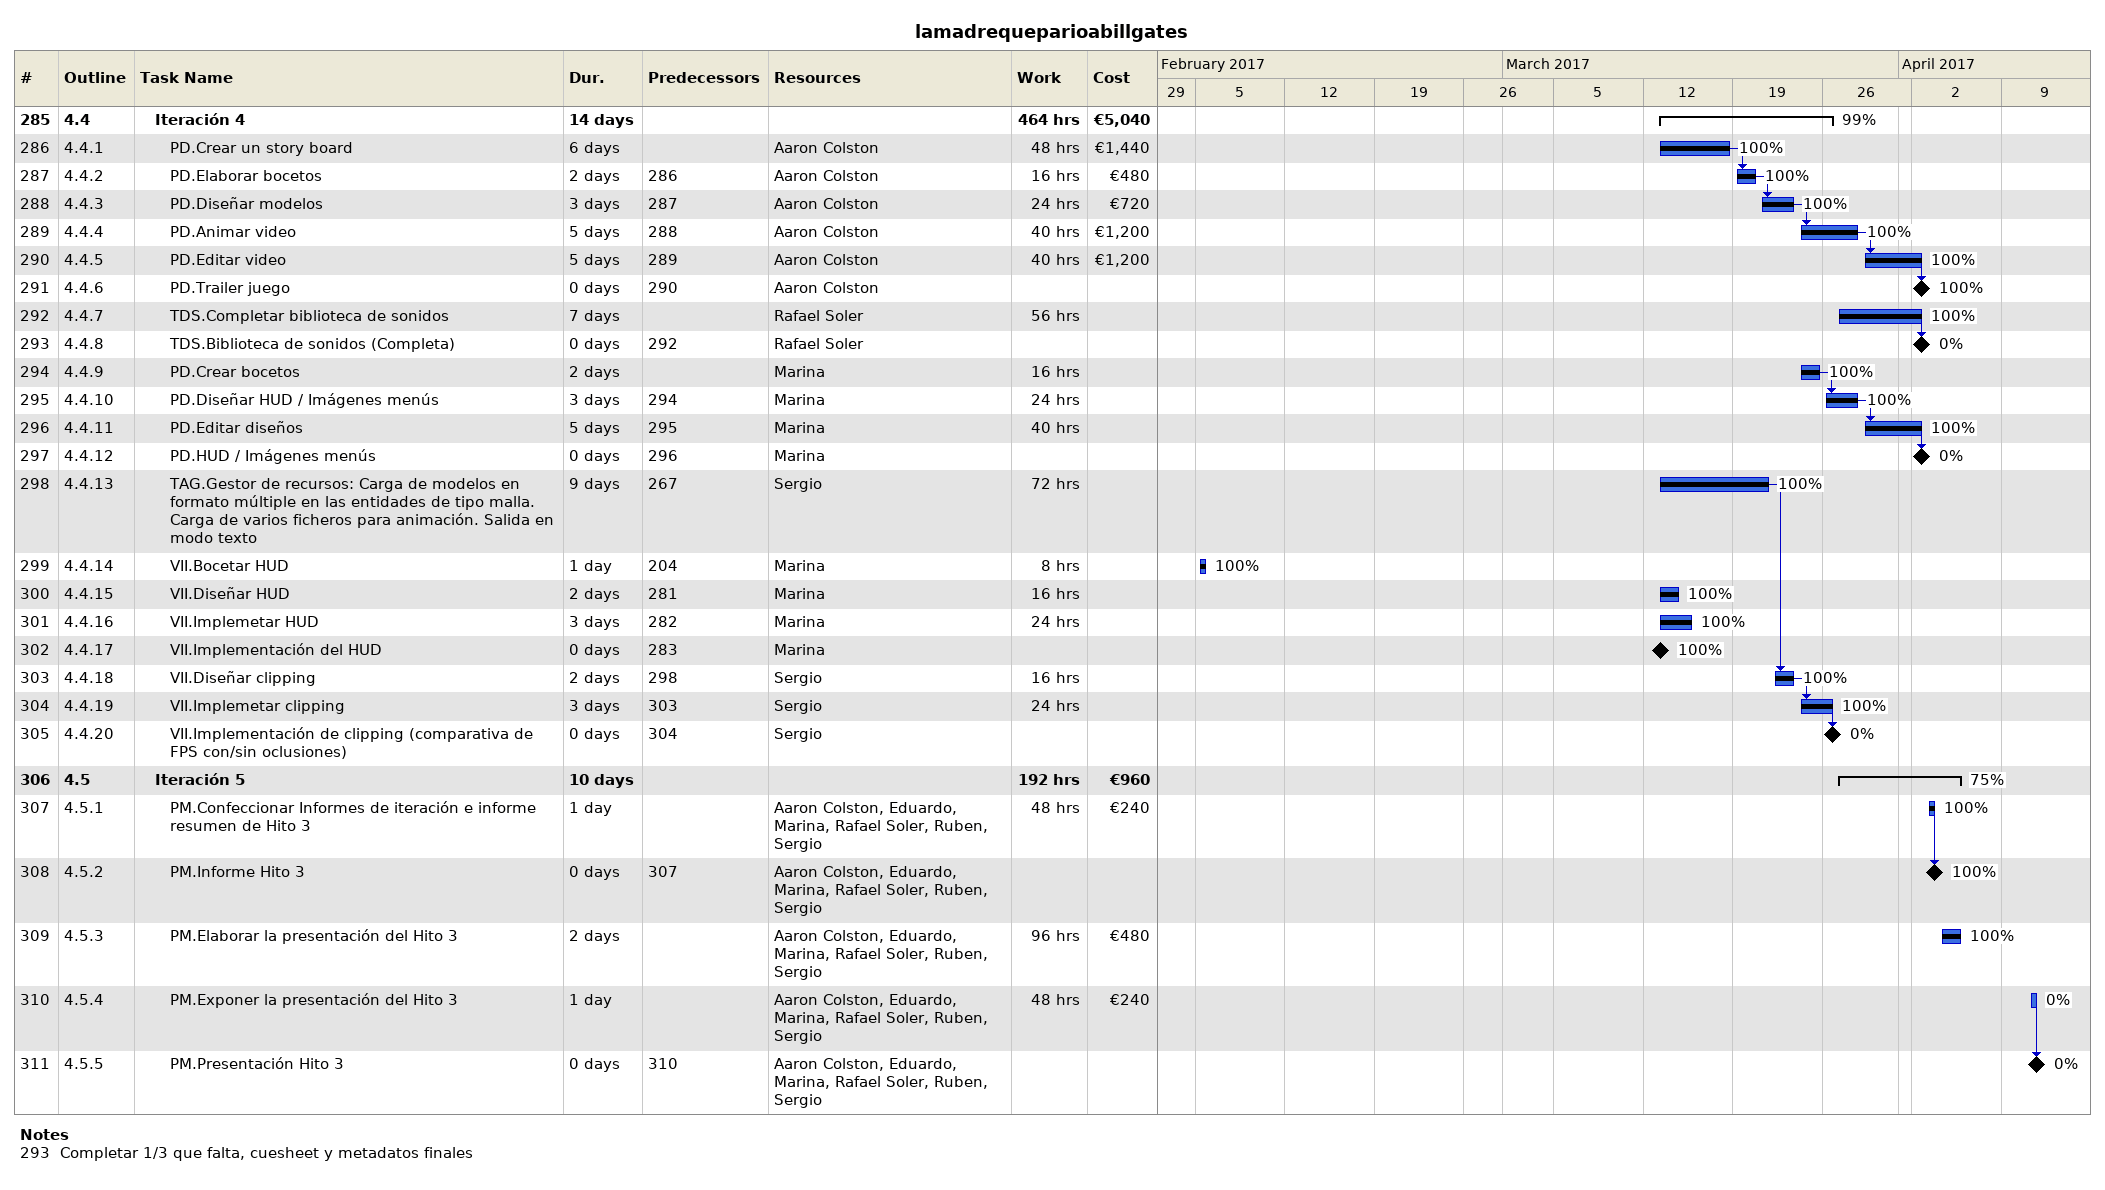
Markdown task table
lamadrequeparioabillgates

| ID | WBS | Task | Duration | Start | Finish | Predecessors | Resources | % complete | Work (h) | Cost (€) |
|---|---|---|---|---|---|---|---|---|---|---|
| 285 | 4.4 | **Iteración 4** | 14d | 2017-03-13 | 2017-03-26 |  |  | 99 | 464 | 5040 |
| 286 | 4.4.1 | PD.Crear un story board | 6d | 2017-03-13 | 2017-03-18 |  | Aaron Colston | 100 | 48 | 1440 |
| 287 | 4.4.2 | PD.Elaborar bocetos | 2d | 2017-03-19 | 2017-03-20 | 286 | Aaron Colston | 100 | 16 | 480 |
| 288 | 4.4.3 | PD.Diseñar modelos | 3d | 2017-03-21 | 2017-03-23 | 287 | Aaron Colston | 100 | 24 | 720 |
| 289 | 4.4.4 | PD.Animar video | 5d | 2017-03-24 | 2017-03-28 | 288 | Aaron Colston | 100 | 40 | 1200 |
| 290 | 4.4.5 | PD.Editar video | 5d | 2017-03-29 | 2017-04-02 | 289 | Aaron Colston | 100 | 40 | 1200 |
| 291 | 4.4.6 | PD.Trailer juego | 0d | 2017-04-02 | 2017-04-02 | 290 | Aaron Colston | 100 |  |  |
| 292 | 4.4.7 | TDS.Completar biblioteca de sonidos | 7d | 2017-03-27 | 2017-04-02 |  | Rafael Soler | 100 | 56 |  |
| 293 | 4.4.8 | TDS.Biblioteca de sonidos (Completa) | 0d | 2017-04-02 | 2017-04-02 | 292 | Rafael Soler | 0 |  |  |
| 294 | 4.4.9 | PD.Crear bocetos | 2d | 2017-03-24 | 2017-03-25 |  | Marina | 100 | 16 |  |
| 295 | 4.4.10 | PD.Diseñar HUD / Imágenes menús | 3d | 2017-03-26 | 2017-03-28 | 294 | Marina | 100 | 24 |  |
| 296 | 4.4.11 | PD.Editar diseños | 5d | 2017-03-29 | 2017-04-02 | 295 | Marina | 100 | 40 |  |
| 297 | 4.4.12 | PD.HUD / Imágenes menús | 0d | 2017-04-02 | 2017-04-02 | 296 | Marina | 0 |  |  |
| 298 | 4.4.13 | TAG.Gestor de recursos: Carga de modelos en formato múltiple en las entidades de tipo malla. Carga de varios ficheros para animación. Salida en modo texto | 9d | 2017-03-13 | 2017-03-21 | 267 | Sergio | 100 | 72 |  |
| 299 | 4.4.14 | VII.Bocetar HUD | 1d | 2017-02-05 | 2017-02-05 | 204 | Marina | 100 | 8 |  |
| 300 | 4.4.15 | VII.Diseñar HUD | 2d | 2017-03-13 | 2017-03-14 | 281 | Marina | 100 | 16 |  |
| 301 | 4.4.16 | VII.Implemetar HUD | 3d | 2017-03-13 | 2017-03-15 | 282 | Marina | 100 | 24 |  |
| 302 | 4.4.17 | VII.Implementación del HUD | 0d | 2017-03-13 | 2017-03-13 | 283 | Marina | 100 |  |  |
| 303 | 4.4.18 | VII.Diseñar clipping | 2d | 2017-03-22 | 2017-03-23 | 298 | Sergio | 100 | 16 |  |
| 304 | 4.4.19 | VII.Implemetar clipping | 3d | 2017-03-24 | 2017-03-26 | 303 | Sergio | 100 | 24 |  |
| 305 | 4.4.20 | VII.Implementación de clipping (comparativa de FPS con/sin oclusiones) | 0d | 2017-03-26 | 2017-03-26 | 304 | Sergio | 0 |  |  |
| 306 | 4.5 | **Iteración 5** | 10d | 2017-03-27 | 2017-04-05 |  |  | 75 | 192 | 960 |
| 307 | 4.5.1 | PM.Confeccionar Informes de iteración e informe resumen de Hito 3 | 1d | 2017-04-03 | 2017-04-03 |  | Aaron Colston, Eduardo, Marina, Rafael Soler, Ruben, Sergio | 100 | 48 | 240 |
| 308 | 4.5.2 | PM.Informe Hito 3 | 0d | 2017-04-03 | 2017-04-03 | 307 | Aaron Colston, Eduardo, Marina, Rafael Soler, Ruben, Sergio | 100 |  |  |
| 309 | 4.5.3 | PM.Elaborar la presentación del Hito 3 | 2d | 2017-04-04 | 2017-04-05 |  | Aaron Colston, Eduardo, Marina, Rafael Soler, Ruben, Sergio | 100 | 96 | 480 |
| 310 | 4.5.4 | PM.Exponer la presentación del Hito 3 | 1d | 2017-04-11 | 2017-04-11 |  | Aaron Colston, Eduardo, Marina, Rafael Soler, Ruben, Sergio | 0 | 48 | 240 |
| 311 | 4.5.5 | PM.Presentación Hito 3 | 0d | 2017-04-11 | 2017-04-11 | 310 | Aaron Colston, Eduardo, Marina, Rafael Soler, Ruben, Sergio | 0 |  |  |

Notes
- 293: Completar 1/3 que falta, cuesheet y metadatos finales
